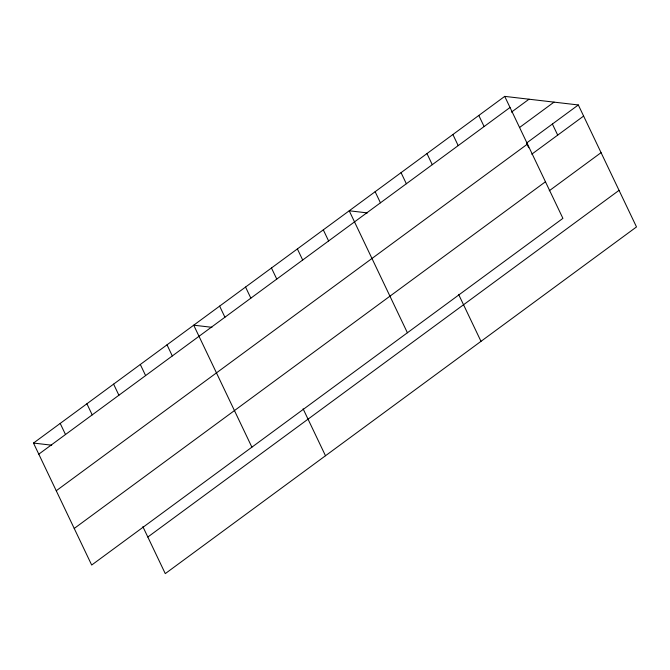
<?xml version="1.0" encoding="UTF-8"?>
<svg xmlns="http://www.w3.org/2000/svg" width="670" height="670" viewBox="0 0 670 670"><rect width="100%" height="100%" fill="white"/><g stroke="black" fill="none" stroke-linecap="round" stroke-linejoin="round"><path stroke-width="1" d="M504.728 96.38L562.909 218.361L91.681 565.044L33.5 443.063L504.728 96.38L578.319 104.956L636.5 226.937L165.272 573.62L142.877 526.662M38.793 454.168L510.021 107.485M511.453 112.124L529.015 99.21M519.753 127.35L554.031 102.125M526.486 143.095L578.319 104.956M56.246 490.75L527.474 144.075M531.779 154.192L583.612 116.061M74.228 528.454L545.455 181.771M549.232 190.783L601.065 152.651M147.819 537.03L619.047 190.347M367.436 212.909L349.221 210.782L407.402 332.764M211.929 327.312L193.714 325.193L251.895 447.166M33.5 443.063L51.716 445.19M552.398 124.025L557.7 135.131M526.922 144.017L528.689 147.718M478.807 115.449L484.108 126.546M452.895 134.519L458.188 145.616M426.974 153.581L432.267 164.686M401.054 172.651L406.355 183.756M458.598 294.39L480.993 341.34M375.141 191.72L380.434 202.817M323.309 229.852L328.602 240.957M297.388 248.922L302.681 260.019M271.467 267.992L276.769 279.089M245.555 287.053L250.848 298.158M303.091 408.792L325.486 455.751M219.634 306.123L224.927 317.228M167.014 344.832L172.307 355.938M140.315 364.48L145.608 375.585M113.607 384.128L118.9 395.225M86.907 403.776L92.2 414.872M60.2 423.415L65.501 434.52"/></g></svg>
